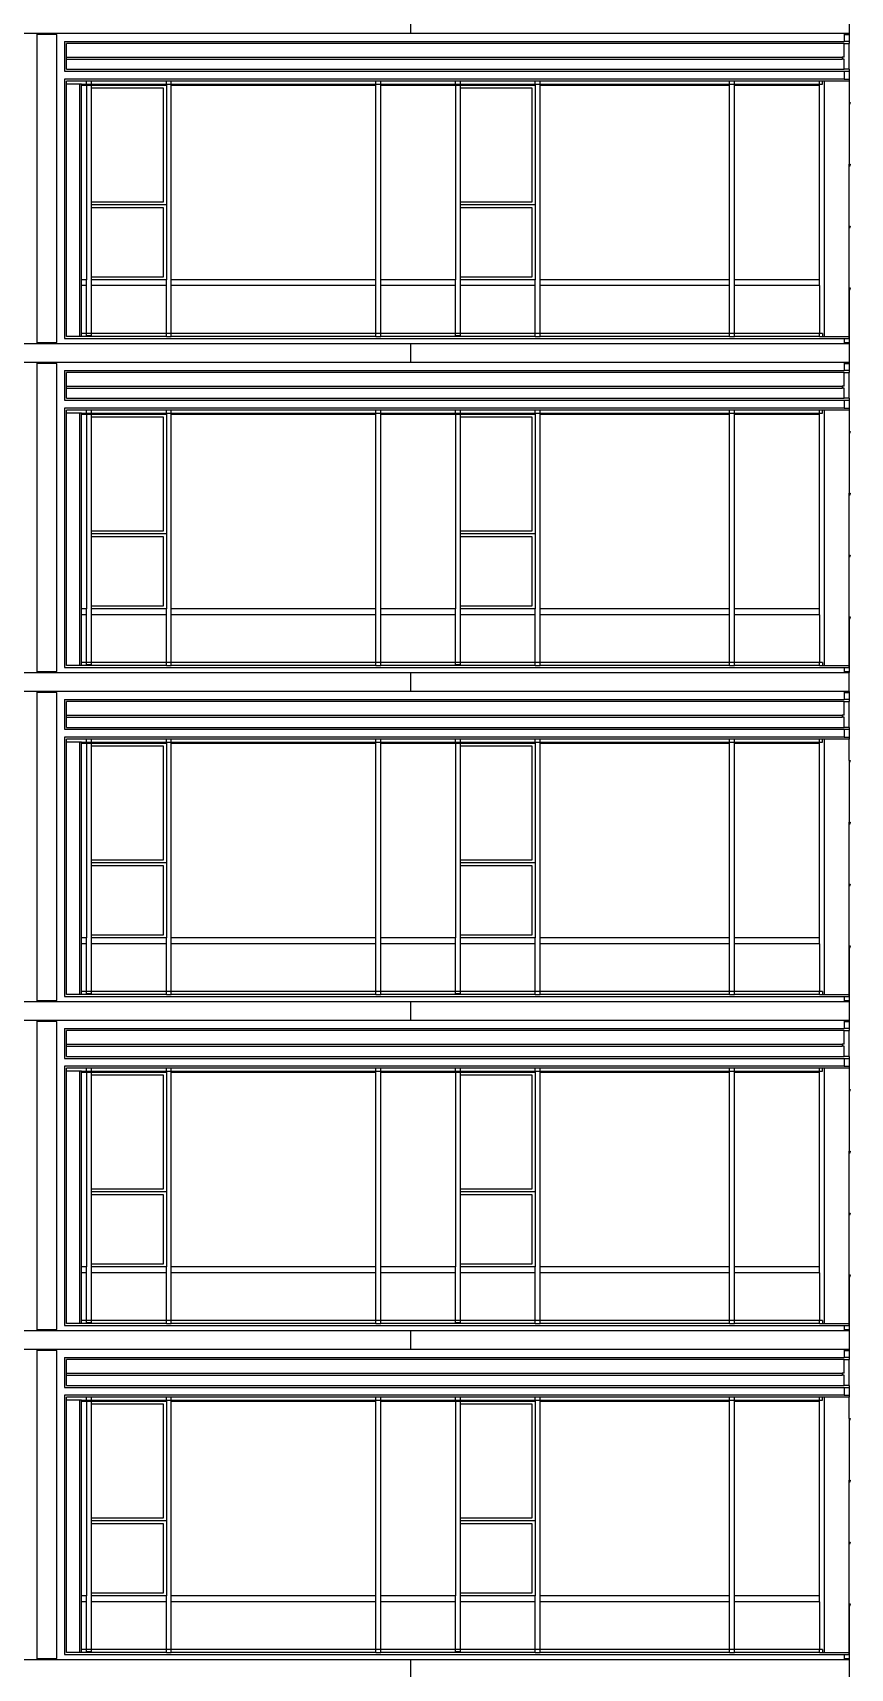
# Model space of a CAD drawing. Extents: x -311 to 61613, y 0 to 58400.
# Drawn here: x 53260 to 61460, y 13412 to 29817 of the extents above; entities that cross this region are included whole.
import ezdxf

# ---------------------------------------------------------------- set-up
doc = ezdxf.new("R2010")
doc.units = 0
doc.header["$LTSCALE"] = 1000
doc.header["$MEASUREMENT"] = 0
doc.layers.add('AD-AREA-OUTL', color=31, linetype='Continuous')

msp = doc.modelspace()

# ---------------------------------------------------------------- linework, layer by layer
at = {"layer": 'AD-AREA-OUTL', "color": 252}
for p, q in [((57052, 29810), (57052, 30000)), ((61450, 30000), (61450, 29810)), ((53300, 29810), (48110, 29810)), ((53300, 29810), (53300, 29800)), ((53500, 29810), (53300, 29810)), ((53300, 29800), (53300, 26710)), ((53500, 29800), (53300, 29800)), ((57052, 29810), (53500, 29810)), ((53500, 29800), (53500, 29810)), ((53500, 29800), (53500, 26710)), ((53580, 29730), (61400, 29730)), ((53580, 29730), (53580, 29430)), ((61400, 29710), (53600, 29710)), ((53600, 29571), (53600, 29710)), ((61400, 29810), (57052, 29810)), ((61440, 29810), (61400, 29810)), ((61400, 29810), (61400, 29800)), ((61400, 29800), (61400, 29730)), ((61400, 29800), (61440, 29800)), ((61450, 29730), (61400, 29730)), ((61400, 29571), (61400, 29710)), ((61400, 29710), (61450, 29710)), ((61450, 29810), (61440, 29810)), ((61440, 29810), (61440, 29800)), ((61440, 29800), (61450, 29800)), ((61450, 29810), (61450, 29800)), ((61450, 29800), (61450, 29730)), ((61450, 29730), (61450, 29710)), ((61450, 29450), (61450, 29710)), ((53600, 29551), (53600, 29571)), ((53600, 29571), (61380, 29571)), ((53600, 29450), (53600, 29551)), ((53600, 29551), (61380, 29551)), ((61400, 29571), (61380, 29571)), ((61380, 29571), (61380, 29551)), ((61400, 29551), (61380, 29551)), ((61400, 29450), (61400, 29551)), ((53580, 29430), (61400, 29430)), ((53600, 29450), (61400, 29450)), ((61450, 29450), (61400, 29450)), ((61400, 29430), (61450, 29430)), ((61400, 29430), (61400, 29350)), ((61450, 29450), (61450, 29430)), ((61450, 29430), (61450, 29350)), ((61400, 29350), (53580, 29350)), ((53580, 29350), (53580, 26750)), ((53800, 29330), (53600, 29330)), ((53600, 29300), (53600, 29330)), ((53730, 29300), (53600, 29300)), ((53600, 26770), (53600, 29300)), ((53730, 29300), (53730, 26770)), ((53750, 29300), (53730, 29300)), ((53750, 29300), (53800, 29300)), ((53750, 29290), (53750, 29300)), ((53750, 27340), (53750, 29290)), ((53750, 29290), (53800, 29290)), ((53850, 29330), (53800, 29330)), ((53800, 29300), (53800, 29330)), ((53800, 29300), (53850, 29300)), ((53800, 29290), (53800, 29300)), ((53800, 29290), (53800, 27340)), ((53800, 29290), (53850, 29290)), ((53850, 29300), (53850, 29330)), ((54600, 29330), (53850, 29330)), ((53850, 29300), (54600, 29300)), ((53850, 29290), (53850, 29300)), ((53850, 29260), (53850, 29290)), ((53850, 29290), (54600, 29290)), ((53850, 28120), (53850, 29260)), ((54570, 29260), (53850, 29260)), ((54570, 28120), (54570, 29260)), ((54650, 29330), (54600, 29330)), ((54600, 29300), (54600, 29330)), ((54600, 29300), (54650, 29300)), ((54600, 29290), (54600, 29300)), ((54600, 29290), (54600, 28090)), ((56700, 29330), (54650, 29330)), ((54650, 29300), (54650, 29330)), ((54650, 29300), (56700, 29300)), ((54650, 29290), (54650, 29300)), ((54650, 27340), (54650, 29290)), ((54650, 29290), (56700, 29290)), ((56750, 29330), (56700, 29330)), ((56700, 29300), (56700, 29330)), ((56700, 29300), (56750, 29300)), ((56700, 29290), (56700, 29300)), ((56700, 27340), (56700, 29290)), ((57500, 29330), (56750, 29330)), ((56750, 29300), (56750, 29330)), ((56750, 29300), (57500, 29300)), ((56750, 29290), (56750, 29300)), ((56750, 27340), (56750, 29290)), ((56750, 29290), (57500, 29290)), ((57550, 29330), (57500, 29330)), ((57500, 29300), (57500, 29330)), ((57500, 29300), (57550, 29300)), ((57500, 29290), (57500, 29300)), ((57500, 29290), (57500, 27340)), ((57500, 29290), (57550, 29290)), ((58300, 29330), (57550, 29330)), ((57550, 29300), (57550, 29330)), ((57550, 29300), (58300, 29300)), ((57550, 29290), (57550, 29300)), ((57550, 29260), (57550, 29290)), ((57550, 29290), (58300, 29290)), ((57550, 28120), (57550, 29260)), ((58270, 29260), (57550, 29260)), ((58270, 28120), (58270, 29260)), ((58350, 29330), (58300, 29330)), ((58300, 29300), (58300, 29330)), ((58300, 29300), (58350, 29300)), ((58300, 29290), (58300, 29300)), ((58300, 29290), (58300, 28090)), ((60250, 29330), (58350, 29330)), ((58350, 29300), (58350, 29330)), ((58350, 29300), (60250, 29300)), ((58350, 29290), (58350, 29300)), ((58350, 27340), (58350, 29290)), ((58350, 29290), (60250, 29290)), ((60300, 29330), (60250, 29330)), ((60250, 29300), (60250, 29330)), ((60250, 29300), (60300, 29300)), ((60250, 29290), (60250, 29300)), ((60250, 27340), (60250, 29290)), ((61150, 29330), (60300, 29330)), ((60300, 29300), (60300, 29330)), ((60300, 29300), (61150, 29300)), ((60300, 29290), (60300, 29300)), ((60300, 27340), (60300, 29290)), ((60300, 29290), (61150, 29290)), ((61180, 29330), (61150, 29330)), ((61150, 29300), (61150, 29330)), ((61150, 29300), (61180, 29300)), ((61150, 29290), (61150, 29300)), ((61150, 27340), (61150, 29290)), ((61200, 29330), (61180, 29330)), ((61180, 29300), (61180, 29330)), ((61450, 29330), (61200, 29330)), ((61200, 26770), (61200, 29330)), ((61400, 29350), (61450, 29350)), ((61450, 29350), (61450, 29330)), ((61450, 29330), (61450, 29118)), ((61450, 29118), (61450, 29113)), ((61450, 29118), (61460, 29118)), ((61450, 29113), (61450, 29103)), ((61450, 29113), (61460, 29113)), ((61450, 29103), (61450, 28498)), ((61450, 29103), (61460, 29103)), ((61460, 29118), (61460, 29113)), ((61460, 29103), (61460, 29113)), ((61450, 28493), (61450, 28498)), ((61450, 28498), (61460, 28498)), ((61450, 28483), (61450, 28493)), ((61450, 28493), (61460, 28493)), ((61450, 27878), (61450, 28483)), ((61450, 28483), (61460, 28483)), ((61460, 28498), (61460, 28493)), ((61460, 28483), (61460, 28493)), ((53850, 28090), (53850, 28120)), ((53850, 28120), (54570, 28120)), ((53850, 28060), (53850, 28090)), ((54600, 28090), (53850, 28090)), ((53850, 27370), (53850, 28060)), ((54570, 28060), (53850, 28060)), ((54570, 27370), (54570, 28060)), ((54600, 28090), (54600, 27340)), ((57550, 28090), (57550, 28120)), ((57550, 28120), (58270, 28120)), ((57550, 28060), (57550, 28090)), ((58300, 28090), (57550, 28090)), ((57550, 27370), (57550, 28060)), ((58270, 28060), (57550, 28060)), ((58270, 27370), (58270, 28060)), ((58300, 28090), (58300, 27340)), ((61450, 27873), (61450, 27878)), ((61450, 27878), (61460, 27878)), ((61450, 27863), (61450, 27873)), ((61450, 27873), (61460, 27873)), ((61450, 27258), (61450, 27863)), ((61450, 27863), (61460, 27863)), ((61460, 27878), (61460, 27873)), ((61460, 27863), (61460, 27873)), ((53750, 27280), (53750, 27340)), ((53800, 27340), (53750, 27340)), ((53750, 26800), (53750, 27280)), ((53800, 27280), (53750, 27280)), ((53800, 27280), (53800, 27340)), ((53800, 26800), (53800, 27280)), ((53850, 27340), (53850, 27370)), ((53850, 27370), (54570, 27370)), ((53850, 27280), (53850, 27340)), ((54600, 27340), (53850, 27340)), ((53850, 26800), (53850, 27280)), ((54600, 27280), (53850, 27280)), ((54600, 27280), (54600, 27340)), ((54600, 26800), (54600, 27280)), ((54650, 27280), (54650, 27340)), ((56700, 27340), (54650, 27340)), ((54650, 26800), (54650, 27280)), ((56700, 27280), (54650, 27280)), ((56700, 27280), (56700, 27340)), ((56700, 26800), (56700, 27280)), ((56750, 27280), (56750, 27340)), ((57500, 27340), (56750, 27340)), ((56750, 26800), (56750, 27280)), ((57500, 27280), (56750, 27280)), ((57500, 27280), (57500, 27340)), ((57500, 26800), (57500, 27280)), ((57550, 27340), (57550, 27370)), ((57550, 27370), (58270, 27370)), ((57550, 27280), (57550, 27340)), ((58300, 27340), (57550, 27340)), ((57550, 26800), (57550, 27280)), ((58300, 27280), (57550, 27280)), ((58300, 27280), (58300, 27340)), ((58300, 26800), (58300, 27280)), ((58350, 27280), (58350, 27340)), ((60250, 27340), (58350, 27340)), ((58350, 26800), (58350, 27280)), ((60250, 27280), (58350, 27280)), ((60250, 27280), (60250, 27340)), ((60250, 26800), (60250, 27280)), ((60300, 27280), (60300, 27340)), ((61150, 27340), (60300, 27340)), ((60300, 26800), (60300, 27280)), ((61150, 27280), (60300, 27280)), ((61150, 27280), (61150, 27340)), ((61150, 27280), (61150, 26800)), ((61450, 27253), (61450, 27258)), ((61450, 27258), (61460, 27258)), ((61450, 27243), (61450, 27253)), ((61450, 27253), (61460, 27253)), ((61450, 27243), (61450, 26770)), ((61450, 26770), (61450, 27243)), ((61450, 27243), (61460, 27243)), ((61460, 27258), (61460, 27253)), ((61460, 27243), (61460, 27253)), ((53580, 26750), (61400, 26750)), ((53730, 26770), (53600, 26770)), ((53750, 26770), (53730, 26770)), ((53800, 26800), (53750, 26800)), ((53750, 26770), (53750, 26800)), ((53800, 26770), (53750, 26770)), ((53850, 26800), (53800, 26800)), ((53800, 26776), (53800, 26800)), ((53850, 26776), (53800, 26776)), ((53800, 26770), (53800, 26776)), ((53850, 26770), (53800, 26770)), ((54600, 26800), (53850, 26800)), ((53850, 26776), (53850, 26800)), ((53850, 26770), (53850, 26776)), ((54600, 26770), (53850, 26770)), ((54650, 26800), (54600, 26800)), ((54600, 26770), (54600, 26800)), ((54600, 26770), (54650, 26770)), ((56700, 26800), (54650, 26800)), ((54650, 26770), (54650, 26800)), ((56700, 26770), (54650, 26770)), ((56750, 26800), (56700, 26800)), ((56700, 26770), (56700, 26800)), ((56700, 26770), (56750, 26770)), ((57500, 26800), (56750, 26800)), ((56750, 26770), (56750, 26800)), ((57500, 26770), (56750, 26770)), ((57550, 26800), (57500, 26800)), ((57500, 26776), (57500, 26800)), ((57550, 26776), (57500, 26776)), ((57500, 26770), (57500, 26776)), ((57550, 26770), (57500, 26770)), ((58300, 26800), (57550, 26800)), ((57550, 26776), (57550, 26800)), ((57550, 26770), (57550, 26776)), ((58300, 26770), (57550, 26770)), ((58350, 26800), (58300, 26800)), ((58300, 26770), (58300, 26800)), ((58300, 26770), (58350, 26770)), ((60250, 26800), (58350, 26800)), ((58350, 26770), (58350, 26800)), ((60250, 26770), (58350, 26770)), ((60300, 26800), (60250, 26800)), ((60250, 26770), (60250, 26800)), ((60250, 26770), (60300, 26770)), ((61150, 26800), (60300, 26800)), ((60300, 26770), (60300, 26800)), ((61150, 26770), (60300, 26770)), ((61180, 26800), (61150, 26800)), ((61150, 26770), (61150, 26800)), ((61150, 26770), (61180, 26770)), ((61180, 26800), (61180, 26770)), ((61180, 26770), (61200, 26770)), ((61200, 26770), (61450, 26770)), ((61400, 26750), (61400, 26710)), ((61400, 26750), (61450, 26750)), ((61450, 26750), (61450, 26770)), ((61450, 26770), (61450, 26750)), ((61450, 26750), (61450, 26710)), ((48100, 26700), (53300, 26700)), ((53300, 26710), (53300, 26700)), ((53300, 26710), (53500, 26710)), ((53300, 26700), (53500, 26700)), ((53500, 26700), (53500, 26710)), ((53500, 26700), (57052, 26700)), ((57052, 26700), (61400, 26700)), ((57052, 26510), (57052, 26700)), ((61400, 26710), (61400, 26700)), ((61400, 26710), (61440, 26710)), ((61400, 26700), (61440, 26700)), ((61440, 26710), (61450, 26710)), ((61440, 26700), (61440, 26710)), ((61440, 26700), (61450, 26700)), ((61450, 26710), (61450, 26700)), ((61450, 26700), (61450, 26510)), ((53300, 26510), (48110, 26510)), ((53300, 26510), (53300, 26500)), ((53500, 26510), (53300, 26510)), ((53300, 26500), (53300, 23410)), ((53500, 26500), (53300, 26500)), ((57052, 26510), (53500, 26510)), ((53500, 26500), (53500, 26510)), ((53500, 26500), (53500, 23410)), ((53580, 26430), (61400, 26430)), ((53580, 26430), (53580, 26130)), ((61400, 26510), (57052, 26510)), ((61440, 26510), (61400, 26510)), ((61400, 26510), (61400, 26500)), ((61400, 26500), (61400, 26430)), ((61400, 26500), (61440, 26500)), ((61450, 26430), (61400, 26430)), ((61450, 26510), (61440, 26510)), ((61440, 26510), (61440, 26500)), ((61440, 26500), (61450, 26500)), ((61450, 26510), (61450, 26500)), ((61450, 26500), (61450, 26430)), ((61450, 26430), (61450, 26410)), ((61400, 26410), (53600, 26410)), ((53600, 26271), (53600, 26410)), ((53600, 26251), (53600, 26271)), ((53600, 26271), (61380, 26271)), ((53600, 26150), (53600, 26251)), ((53600, 26251), (61380, 26251)), ((61400, 26271), (61380, 26271)), ((61380, 26271), (61380, 26251)), ((61400, 26251), (61380, 26251)), ((61400, 26271), (61400, 26410)), ((61400, 26410), (61450, 26410)), ((61400, 26150), (61400, 26251)), ((61450, 26150), (61450, 26410)), ((53580, 26130), (61400, 26130)), ((53600, 26150), (61400, 26150)), ((61450, 26150), (61400, 26150)), ((61400, 26130), (61450, 26130)), ((61400, 26130), (61400, 26050)), ((61450, 26150), (61450, 26130)), ((61450, 26130), (61450, 26050)), ((61400, 26050), (53580, 26050)), ((53580, 26050), (53580, 23450)), ((53800, 26030), (53600, 26030)), ((53600, 26000), (53600, 26030)), ((53730, 26000), (53600, 26000)), ((53600, 23470), (53600, 26000)), ((53730, 26000), (53730, 23470)), ((53750, 26000), (53730, 26000)), ((53750, 26000), (53800, 26000)), ((53750, 25990), (53750, 26000)), ((53750, 24040), (53750, 25990)), ((53750, 25990), (53800, 25990)), ((53850, 26030), (53800, 26030)), ((53800, 26000), (53800, 26030)), ((53800, 26000), (53850, 26000)), ((53800, 25990), (53800, 26000)), ((53800, 25990), (53800, 24040)), ((53800, 25990), (53850, 25990)), ((53850, 26000), (53850, 26030)), ((54600, 26030), (53850, 26030)), ((53850, 26000), (54600, 26000)), ((53850, 25990), (53850, 26000)), ((53850, 25960), (53850, 25990)), ((53850, 25990), (54600, 25990)), ((53850, 24820), (53850, 25960)), ((54570, 25960), (53850, 25960)), ((54570, 24820), (54570, 25960)), ((54650, 26030), (54600, 26030)), ((54600, 26000), (54600, 26030)), ((54600, 26000), (54650, 26000)), ((54600, 25990), (54600, 26000)), ((54600, 25990), (54600, 24790)), ((56700, 26030), (54650, 26030)), ((54650, 26000), (54650, 26030)), ((54650, 26000), (56700, 26000)), ((54650, 25990), (54650, 26000)), ((54650, 24040), (54650, 25990)), ((54650, 25990), (56700, 25990)), ((56750, 26030), (56700, 26030)), ((56700, 26000), (56700, 26030)), ((56700, 26000), (56750, 26000)), ((56700, 25990), (56700, 26000)), ((56700, 24040), (56700, 25990)), ((57500, 26030), (56750, 26030)), ((56750, 26000), (56750, 26030)), ((56750, 26000), (57500, 26000)), ((56750, 25990), (56750, 26000)), ((56750, 24040), (56750, 25990)), ((56750, 25990), (57500, 25990)), ((57550, 26030), (57500, 26030)), ((57500, 26000), (57500, 26030)), ((57500, 26000), (57550, 26000)), ((57500, 25990), (57500, 26000)), ((57500, 25990), (57500, 24040)), ((57500, 25990), (57550, 25990)), ((57550, 26000), (57550, 26030)), ((58300, 26030), (57550, 26030)), ((57550, 26000), (58300, 26000)), ((57550, 25990), (57550, 26000)), ((57550, 25960), (57550, 25990)), ((57550, 25990), (58300, 25990)), ((57550, 24820), (57550, 25960)), ((58270, 25960), (57550, 25960)), ((58270, 24820), (58270, 25960)), ((58350, 26030), (58300, 26030)), ((58300, 26000), (58300, 26030)), ((58300, 26000), (58350, 26000)), ((58300, 25990), (58300, 26000)), ((58300, 25990), (58300, 24790)), ((60250, 26030), (58350, 26030)), ((58350, 26000), (58350, 26030)), ((58350, 26000), (60250, 26000)), ((58350, 25990), (58350, 26000)), ((58350, 24040), (58350, 25990)), ((58350, 25990), (60250, 25990)), ((60300, 26030), (60250, 26030)), ((60250, 26000), (60250, 26030)), ((60250, 26000), (60300, 26000)), ((60250, 25990), (60250, 26000)), ((60250, 24040), (60250, 25990)), ((61150, 26030), (60300, 26030)), ((60300, 26000), (60300, 26030)), ((60300, 26000), (61150, 26000)), ((60300, 25990), (60300, 26000)), ((60300, 24040), (60300, 25990)), ((60300, 25990), (61150, 25990)), ((61180, 26030), (61150, 26030)), ((61150, 26000), (61150, 26030)), ((61150, 26000), (61180, 26000)), ((61150, 25990), (61150, 26000)), ((61150, 24040), (61150, 25990)), ((61200, 26030), (61180, 26030)), ((61180, 26000), (61180, 26030)), ((61450, 26030), (61200, 26030)), ((61200, 23470), (61200, 26030)), ((61400, 26050), (61450, 26050)), ((61450, 26050), (61450, 26030)), ((61450, 26030), (61450, 25818)), ((61450, 25818), (61450, 25813)), ((61450, 25818), (61460, 25818)), ((61450, 25813), (61450, 25803)), ((61450, 25813), (61460, 25813)), ((61450, 25803), (61450, 25198)), ((61450, 25803), (61460, 25803)), ((61460, 25818), (61460, 25813)), ((61460, 25803), (61460, 25813)), ((61450, 25193), (61450, 25198)), ((61450, 25198), (61460, 25198)), ((61450, 25183), (61450, 25193)), ((61450, 25193), (61460, 25193)), ((61450, 24578), (61450, 25183)), ((61450, 25183), (61460, 25183)), ((61460, 25198), (61460, 25193)), ((61460, 25183), (61460, 25193)), ((53850, 24790), (53850, 24820)), ((53850, 24820), (54570, 24820)), ((53850, 24760), (53850, 24790)), ((54600, 24790), (53850, 24790)), ((54600, 24790), (54600, 24040)), ((57550, 24790), (57550, 24820)), ((57550, 24820), (58270, 24820)), ((57550, 24760), (57550, 24790)), ((58300, 24790), (57550, 24790)), ((58300, 24790), (58300, 24040)), ((53850, 24070), (53850, 24760)), ((54570, 24760), (53850, 24760)), ((54570, 24070), (54570, 24760)), ((57550, 24070), (57550, 24760)), ((58270, 24760), (57550, 24760)), ((58270, 24070), (58270, 24760)), ((61450, 24573), (61450, 24578)), ((61450, 24578), (61460, 24578)), ((61450, 24563), (61450, 24573)), ((61450, 24573), (61460, 24573)), ((61450, 23958), (61450, 24563)), ((61450, 24563), (61460, 24563)), ((61460, 24578), (61460, 24573)), ((61460, 24563), (61460, 24573)), ((53750, 23980), (53750, 24040)), ((53800, 24040), (53750, 24040)), ((53750, 23500), (53750, 23980)), ((53800, 23980), (53750, 23980)), ((53800, 23980), (53800, 24040)), ((53800, 23500), (53800, 23980)), ((53850, 24040), (53850, 24070)), ((53850, 24070), (54570, 24070)), ((53850, 23980), (53850, 24040)), ((54600, 24040), (53850, 24040)), ((53850, 23500), (53850, 23980)), ((54600, 23980), (53850, 23980)), ((54600, 23980), (54600, 24040)), ((54600, 23500), (54600, 23980)), ((54650, 23980), (54650, 24040)), ((56700, 24040), (54650, 24040)), ((54650, 23500), (54650, 23980)), ((56700, 23980), (54650, 23980)), ((56700, 23980), (56700, 24040)), ((56700, 23500), (56700, 23980)), ((56750, 23980), (56750, 24040)), ((57500, 24040), (56750, 24040)), ((56750, 23500), (56750, 23980)), ((57500, 23980), (56750, 23980)), ((57500, 23980), (57500, 24040)), ((57500, 23500), (57500, 23980)), ((57550, 24040), (57550, 24070)), ((57550, 24070), (58270, 24070)), ((57550, 23980), (57550, 24040)), ((58300, 24040), (57550, 24040)), ((57550, 23500), (57550, 23980)), ((58300, 23980), (57550, 23980)), ((58300, 23980), (58300, 24040)), ((58300, 23500), (58300, 23980)), ((58350, 23980), (58350, 24040)), ((60250, 24040), (58350, 24040)), ((58350, 23500), (58350, 23980)), ((60250, 23980), (58350, 23980)), ((60250, 23980), (60250, 24040)), ((60250, 23500), (60250, 23980)), ((60300, 23980), (60300, 24040)), ((61150, 24040), (60300, 24040)), ((60300, 23500), (60300, 23980)), ((61150, 23980), (60300, 23980)), ((61150, 23980), (61150, 24040)), ((61150, 23980), (61150, 23500)), ((61450, 23953), (61450, 23958)), ((61450, 23958), (61460, 23958)), ((61450, 23943), (61450, 23953)), ((61450, 23953), (61460, 23953)), ((61460, 23958), (61460, 23953)), ((61460, 23943), (61460, 23953)), ((61450, 23943), (61450, 23470)), ((61450, 23470), (61450, 23943)), ((61450, 23943), (61460, 23943)), ((53730, 23470), (53600, 23470)), ((53750, 23470), (53730, 23470)), ((53800, 23500), (53750, 23500)), ((53750, 23470), (53750, 23500)), ((53800, 23470), (53750, 23470)), ((53800, 23476), (53800, 23500)), ((53850, 23500), (53800, 23500)), ((53850, 23476), (53800, 23476)), ((53800, 23470), (53800, 23476)), ((53850, 23470), (53800, 23470)), ((54600, 23500), (53850, 23500)), ((53850, 23476), (53850, 23500)), ((53850, 23470), (53850, 23476)), ((54600, 23470), (53850, 23470)), ((54650, 23500), (54600, 23500)), ((54600, 23470), (54600, 23500)), ((54600, 23470), (54650, 23470)), ((56700, 23500), (54650, 23500)), ((54650, 23470), (54650, 23500)), ((56700, 23470), (54650, 23470)), ((56750, 23500), (56700, 23500)), ((56700, 23470), (56700, 23500)), ((56700, 23470), (56750, 23470)), ((57500, 23500), (56750, 23500)), ((56750, 23470), (56750, 23500)), ((57500, 23470), (56750, 23470)), ((57550, 23500), (57500, 23500)), ((57500, 23476), (57500, 23500)), ((57550, 23476), (57500, 23476)), ((57500, 23470), (57500, 23476)), ((57550, 23470), (57500, 23470)), ((58300, 23500), (57550, 23500)), ((57550, 23476), (57550, 23500)), ((57550, 23470), (57550, 23476)), ((58300, 23470), (57550, 23470)), ((58350, 23500), (58300, 23500)), ((58300, 23470), (58300, 23500)), ((58300, 23470), (58350, 23470)), ((60250, 23500), (58350, 23500)), ((58350, 23470), (58350, 23500)), ((60250, 23470), (58350, 23470)), ((60300, 23500), (60250, 23500)), ((60250, 23470), (60250, 23500)), ((60250, 23470), (60300, 23470)), ((61150, 23500), (60300, 23500)), ((60300, 23470), (60300, 23500)), ((61150, 23470), (60300, 23470)), ((61180, 23500), (61150, 23500)), ((61150, 23470), (61150, 23500)), ((61150, 23470), (61180, 23470)), ((61180, 23500), (61180, 23470)), ((61180, 23470), (61200, 23470)), ((61200, 23470), (61450, 23470)), ((61450, 23450), (61450, 23470)), ((61450, 23470), (61450, 23450)), ((48100, 23400), (53300, 23400)), ((53300, 23410), (53300, 23400)), ((53300, 23410), (53500, 23410)), ((53300, 23400), (53500, 23400)), ((53500, 23400), (53500, 23410)), ((53500, 23400), (57052, 23400)), ((53580, 23450), (61400, 23450)), ((57052, 23400), (61400, 23400)), ((57052, 23210), (57052, 23400)), ((61400, 23450), (61400, 23410)), ((61400, 23450), (61450, 23450)), ((61400, 23410), (61400, 23400)), ((61400, 23410), (61440, 23410)), ((61400, 23400), (61440, 23400)), ((61440, 23410), (61450, 23410)), ((61440, 23400), (61440, 23410)), ((61440, 23400), (61450, 23400)), ((61450, 23450), (61450, 23410)), ((61450, 23410), (61450, 23400)), ((61450, 23210), (61450, 23400)), ((53300, 23210), (48110, 23210)), ((53300, 23210), (53300, 23200)), ((53500, 23210), (53300, 23210)), ((53300, 23200), (53300, 20110)), ((53500, 23200), (53300, 23200)), ((57052, 23210), (53500, 23210)), ((53500, 23200), (53500, 23210)), ((53500, 23200), (53500, 20110)), ((61400, 23210), (57052, 23210)), ((61440, 23210), (61400, 23210)), ((61400, 23210), (61400, 23200)), ((61400, 23200), (61400, 23130)), ((61400, 23200), (61440, 23200)), ((61450, 23210), (61440, 23210)), ((61440, 23210), (61440, 23200)), ((61440, 23200), (61450, 23200)), ((61450, 23210), (61450, 23200)), ((61450, 23200), (61450, 23130)), ((53580, 23130), (61400, 23130)), ((53580, 23130), (53580, 22830)), ((61400, 23110), (53600, 23110)), ((53600, 22971), (53600, 23110)), ((53600, 22951), (53600, 22971)), ((53600, 22971), (61380, 22971)), ((61400, 22971), (61380, 22971)), ((61380, 22971), (61380, 22951)), ((61450, 23130), (61400, 23130)), ((61400, 22971), (61400, 23110)), ((61400, 23110), (61450, 23110)), ((61450, 23130), (61450, 23110)), ((61450, 22850), (61450, 23110)), ((53580, 22830), (61400, 22830)), ((53600, 22850), (53600, 22951)), ((53600, 22951), (61380, 22951)), ((53600, 22850), (61400, 22850)), ((61400, 22951), (61380, 22951)), ((61400, 22850), (61400, 22951)), ((61450, 22850), (61400, 22850)), ((61400, 22830), (61450, 22830)), ((61400, 22830), (61400, 22750)), ((61450, 22850), (61450, 22830)), ((61450, 22830), (61450, 22750)), ((61400, 22750), (53580, 22750)), ((53580, 22750), (53580, 20150)), ((53800, 22730), (53600, 22730)), ((53600, 22700), (53600, 22730)), ((53730, 22700), (53600, 22700)), ((53600, 20170), (53600, 22700)), ((53730, 22700), (53730, 20170)), ((53750, 22700), (53730, 22700)), ((53750, 22700), (53800, 22700)), ((53750, 22690), (53750, 22700)), ((53750, 20740), (53750, 22690)), ((53750, 22690), (53800, 22690)), ((53850, 22730), (53800, 22730)), ((53800, 22700), (53800, 22730)), ((53800, 22700), (53850, 22700)), ((53800, 22690), (53800, 22700)), ((53800, 22690), (53800, 20740)), ((53800, 22690), (53850, 22690)), ((53850, 22700), (53850, 22730)), ((54600, 22730), (53850, 22730)), ((53850, 22700), (54600, 22700)), ((53850, 22690), (53850, 22700)), ((53850, 22660), (53850, 22690)), ((53850, 22690), (54600, 22690)), ((53850, 21520), (53850, 22660)), ((54570, 22660), (53850, 22660)), ((54570, 21520), (54570, 22660)), ((54650, 22730), (54600, 22730)), ((54600, 22700), (54600, 22730)), ((54600, 22700), (54650, 22700)), ((54600, 22690), (54600, 22700)), ((54600, 22690), (54600, 21490)), ((56700, 22730), (54650, 22730)), ((54650, 22700), (54650, 22730)), ((54650, 22700), (56700, 22700)), ((54650, 22690), (54650, 22700)), ((54650, 20740), (54650, 22690)), ((54650, 22690), (56700, 22690)), ((56750, 22730), (56700, 22730)), ((56700, 22700), (56700, 22730)), ((56700, 22700), (56750, 22700)), ((56700, 22690), (56700, 22700)), ((56700, 20740), (56700, 22690)), ((57500, 22730), (56750, 22730)), ((56750, 22700), (56750, 22730)), ((56750, 22700), (57500, 22700)), ((56750, 22690), (56750, 22700)), ((56750, 20740), (56750, 22690)), ((56750, 22690), (57500, 22690)), ((57550, 22730), (57500, 22730)), ((57500, 22700), (57500, 22730)), ((57500, 22700), (57550, 22700)), ((57500, 22690), (57500, 22700)), ((57500, 22690), (57500, 20740)), ((57500, 22690), (57550, 22690)), ((58300, 22730), (57550, 22730)), ((57550, 22700), (57550, 22730)), ((57550, 22700), (58300, 22700)), ((57550, 22690), (57550, 22700)), ((57550, 22660), (57550, 22690)), ((57550, 22690), (58300, 22690)), ((57550, 21520), (57550, 22660)), ((58270, 22660), (57550, 22660)), ((58270, 21520), (58270, 22660)), ((58350, 22730), (58300, 22730)), ((58300, 22700), (58300, 22730)), ((58300, 22700), (58350, 22700)), ((58300, 22690), (58300, 22700)), ((58300, 22690), (58300, 21490)), ((60250, 22730), (58350, 22730)), ((58350, 22700), (58350, 22730)), ((58350, 22700), (60250, 22700)), ((58350, 22690), (58350, 22700)), ((58350, 20740), (58350, 22690)), ((58350, 22690), (60250, 22690)), ((60300, 22730), (60250, 22730)), ((60250, 22700), (60250, 22730)), ((60250, 22700), (60300, 22700)), ((60250, 22690), (60250, 22700)), ((60250, 20740), (60250, 22690)), ((61150, 22730), (60300, 22730)), ((60300, 22700), (60300, 22730)), ((60300, 22700), (61150, 22700)), ((60300, 22690), (60300, 22700)), ((60300, 20740), (60300, 22690)), ((60300, 22690), (61150, 22690)), ((61180, 22730), (61150, 22730)), ((61150, 22700), (61150, 22730)), ((61150, 22700), (61180, 22700)), ((61150, 22690), (61150, 22700)), ((61150, 20740), (61150, 22690)), ((61200, 22730), (61180, 22730)), ((61180, 22700), (61180, 22730)), ((61450, 22730), (61200, 22730)), ((61200, 20170), (61200, 22730)), ((61400, 22750), (61450, 22750)), ((61450, 22750), (61450, 22730)), ((61450, 22518), (61450, 22730)), ((61450, 22518), (61450, 22513)), ((61450, 22518), (61460, 22518)), ((61450, 22513), (61450, 22503)), ((61450, 22513), (61460, 22513)), ((61450, 22503), (61450, 21898)), ((61450, 22503), (61460, 22503)), ((61460, 22518), (61460, 22513)), ((61460, 22503), (61460, 22513)), ((61450, 21893), (61450, 21898)), ((61450, 21898), (61460, 21898)), ((61450, 21883), (61450, 21893)), ((61450, 21893), (61460, 21893)), ((61450, 21278), (61450, 21883)), ((61450, 21883), (61460, 21883)), ((61460, 21898), (61460, 21893)), ((61460, 21883), (61460, 21893)), ((53850, 21490), (53850, 21520)), ((53850, 21520), (54570, 21520)), ((57550, 21490), (57550, 21520)), ((57550, 21520), (58270, 21520)), ((53850, 21460), (53850, 21490)), ((54600, 21490), (53850, 21490)), ((53850, 20770), (53850, 21460)), ((54570, 21460), (53850, 21460)), ((54570, 20770), (54570, 21460)), ((54600, 21490), (54600, 20740)), ((57550, 21460), (57550, 21490)), ((58300, 21490), (57550, 21490)), ((57550, 20770), (57550, 21460)), ((58270, 21460), (57550, 21460)), ((58270, 20770), (58270, 21460)), ((58300, 21490), (58300, 20740)), ((61450, 21273), (61450, 21278)), ((61450, 21278), (61460, 21278)), ((61450, 21263), (61450, 21273)), ((61450, 21273), (61460, 21273)), ((61450, 20658), (61450, 21263)), ((61450, 21263), (61460, 21263)), ((61460, 21278), (61460, 21273)), ((61460, 21263), (61460, 21273)), ((53750, 20680), (53750, 20740)), ((53800, 20740), (53750, 20740)), ((53750, 20200), (53750, 20680)), ((53800, 20680), (53750, 20680)), ((53800, 20680), (53800, 20740)), ((53800, 20200), (53800, 20680)), ((53850, 20740), (53850, 20770)), ((53850, 20770), (54570, 20770)), ((53850, 20680), (53850, 20740)), ((54600, 20740), (53850, 20740)), ((53850, 20200), (53850, 20680)), ((54600, 20680), (53850, 20680)), ((54600, 20680), (54600, 20740)), ((54600, 20200), (54600, 20680)), ((54650, 20680), (54650, 20740)), ((56700, 20740), (54650, 20740)), ((54650, 20200), (54650, 20680)), ((56700, 20680), (54650, 20680)), ((56700, 20680), (56700, 20740)), ((56700, 20200), (56700, 20680)), ((56750, 20680), (56750, 20740)), ((57500, 20740), (56750, 20740)), ((56750, 20200), (56750, 20680)), ((57500, 20680), (56750, 20680)), ((57500, 20680), (57500, 20740)), ((57500, 20200), (57500, 20680)), ((57550, 20740), (57550, 20770)), ((57550, 20770), (58270, 20770)), ((57550, 20680), (57550, 20740)), ((58300, 20740), (57550, 20740)), ((57550, 20200), (57550, 20680)), ((58300, 20680), (57550, 20680)), ((58300, 20680), (58300, 20740)), ((58300, 20200), (58300, 20680)), ((58350, 20680), (58350, 20740)), ((60250, 20740), (58350, 20740)), ((58350, 20200), (58350, 20680)), ((60250, 20680), (58350, 20680)), ((60250, 20680), (60250, 20740)), ((60250, 20200), (60250, 20680)), ((60300, 20680), (60300, 20740)), ((61150, 20740), (60300, 20740)), ((60300, 20200), (60300, 20680)), ((61150, 20680), (60300, 20680)), ((61150, 20680), (61150, 20740)), ((61150, 20680), (61150, 20200)), ((61450, 20653), (61450, 20658)), ((61450, 20658), (61460, 20658)), ((61450, 20643), (61450, 20653)), ((61450, 20653), (61460, 20653)), ((61450, 20643), (61450, 20170)), ((61450, 20170), (61450, 20643)), ((61450, 20643), (61460, 20643)), ((61460, 20658), (61460, 20653)), ((61460, 20643), (61460, 20653)), ((53800, 20200), (53750, 20200)), ((53750, 20170), (53750, 20200)), ((53850, 20200), (53800, 20200)), ((53800, 20176), (53800, 20200)), ((54600, 20200), (53850, 20200)), ((53850, 20176), (53850, 20200)), ((54650, 20200), (54600, 20200)), ((54600, 20170), (54600, 20200)), ((56700, 20200), (54650, 20200)), ((54650, 20170), (54650, 20200)), ((56750, 20200), (56700, 20200)), ((56700, 20170), (56700, 20200)), ((57500, 20200), (56750, 20200)), ((56750, 20170), (56750, 20200)), ((57550, 20200), (57500, 20200)), ((57500, 20176), (57500, 20200)), ((58300, 20200), (57550, 20200)), ((57550, 20176), (57550, 20200)), ((58350, 20200), (58300, 20200)), ((58300, 20170), (58300, 20200)), ((60250, 20200), (58350, 20200)), ((58350, 20170), (58350, 20200)), ((60300, 20200), (60250, 20200)), ((60250, 20170), (60250, 20200)), ((61150, 20200), (60300, 20200)), ((60300, 20170), (60300, 20200)), ((61180, 20200), (61150, 20200)), ((61150, 20170), (61150, 20200)), ((61180, 20200), (61180, 20170)), ((48100, 20100), (53300, 20100)), ((53300, 20110), (53300, 20100)), ((53300, 20110), (53500, 20110)), ((53300, 20100), (53500, 20100)), ((53500, 20100), (53500, 20110)), ((53500, 20100), (57052, 20100)), ((53580, 20150), (61400, 20150)), ((53730, 20170), (53600, 20170)), ((53750, 20170), (53730, 20170)), ((53800, 20170), (53750, 20170)), ((53850, 20176), (53800, 20176)), ((53800, 20170), (53800, 20176)), ((53850, 20170), (53800, 20170)), ((53850, 20170), (53850, 20176)), ((54600, 20170), (53850, 20170)), ((54600, 20170), (54650, 20170)), ((56700, 20170), (54650, 20170)), ((56700, 20170), (56750, 20170)), ((57500, 20170), (56750, 20170)), ((57052, 20100), (61400, 20100)), ((57052, 19910), (57052, 20100)), ((57550, 20176), (57500, 20176)), ((57500, 20170), (57500, 20176)), ((57550, 20170), (57500, 20170)), ((57550, 20170), (57550, 20176)), ((58300, 20170), (57550, 20170)), ((58300, 20170), (58350, 20170)), ((60250, 20170), (58350, 20170)), ((60250, 20170), (60300, 20170)), ((61150, 20170), (60300, 20170)), ((61150, 20170), (61180, 20170)), ((61180, 20170), (61200, 20170)), ((61200, 20170), (61450, 20170)), ((61400, 20150), (61400, 20110)), ((61400, 20150), (61450, 20150)), ((61400, 20110), (61400, 20100)), ((61400, 20110), (61440, 20110)), ((61400, 20100), (61440, 20100)), ((61440, 20110), (61450, 20110)), ((61440, 20100), (61440, 20110)), ((61440, 20100), (61450, 20100)), ((61450, 20150), (61450, 20170)), ((61450, 20170), (61450, 20150)), ((61450, 20150), (61450, 20110)), ((61450, 20110), (61450, 20100)), ((61450, 20100), (61450, 19910)), ((53300, 19910), (48110, 19910)), ((53300, 19910), (53300, 19900)), ((53500, 19910), (53300, 19910)), ((53300, 19900), (53300, 16810)), ((53500, 19900), (53300, 19900)), ((57052, 19910), (53500, 19910)), ((53500, 19900), (53500, 19910)), ((53500, 19900), (53500, 16810)), ((61400, 19910), (57052, 19910)), ((61440, 19910), (61400, 19910)), ((61400, 19910), (61400, 19900)), ((61400, 19900), (61400, 19830)), ((61400, 19900), (61440, 19900)), ((61450, 19910), (61440, 19910)), ((61440, 19910), (61440, 19900)), ((61440, 19900), (61450, 19900)), ((61450, 19910), (61450, 19900)), ((61450, 19900), (61450, 19830)), ((53580, 19830), (61400, 19830)), ((53580, 19830), (53580, 19530)), ((61400, 19810), (53600, 19810)), ((53600, 19671), (53600, 19810)), ((61450, 19830), (61400, 19830)), ((61400, 19671), (61400, 19810)), ((61400, 19810), (61450, 19810)), ((61450, 19830), (61450, 19810)), ((61450, 19550), (61450, 19810)), ((53580, 19530), (61400, 19530)), ((53600, 19651), (53600, 19671)), ((53600, 19671), (61380, 19671)), ((53600, 19550), (53600, 19651)), ((53600, 19651), (61380, 19651)), ((53600, 19550), (61400, 19550)), ((61400, 19671), (61380, 19671)), ((61380, 19671), (61380, 19651)), ((61400, 19651), (61380, 19651)), ((61400, 19550), (61400, 19651)), ((61450, 19550), (61400, 19550)), ((61400, 19530), (61450, 19530)), ((61400, 19530), (61400, 19450)), ((61450, 19550), (61450, 19530)), ((61450, 19530), (61450, 19450)), ((61400, 19450), (53580, 19450)), ((53580, 19450), (53580, 16850)), ((53800, 19430), (53600, 19430)), ((53600, 19400), (53600, 19430)), ((53730, 19400), (53600, 19400)), ((53600, 16870), (53600, 19400)), ((53730, 19400), (53730, 16870)), ((53750, 19400), (53730, 19400)), ((53750, 19400), (53800, 19400)), ((53750, 19390), (53750, 19400)), ((53750, 17440), (53750, 19390)), ((53750, 19390), (53800, 19390)), ((53850, 19430), (53800, 19430)), ((53800, 19400), (53800, 19430)), ((53800, 19400), (53850, 19400)), ((53800, 19390), (53800, 19400)), ((53800, 19390), (53800, 17440)), ((53800, 19390), (53850, 19390)), ((53850, 19400), (53850, 19430)), ((54600, 19430), (53850, 19430)), ((53850, 19390), (53850, 19400)), ((53850, 19400), (54600, 19400)), ((53850, 19360), (53850, 19390)), ((53850, 19390), (54600, 19390)), ((53850, 18220), (53850, 19360)), ((54570, 19360), (53850, 19360)), ((54570, 18220), (54570, 19360)), ((54650, 19430), (54600, 19430)), ((54600, 19400), (54600, 19430)), ((54600, 19400), (54650, 19400)), ((54600, 19390), (54600, 19400)), ((54600, 19390), (54600, 18190)), ((56700, 19430), (54650, 19430)), ((54650, 19400), (54650, 19430)), ((54650, 19400), (56700, 19400)), ((54650, 19390), (54650, 19400)), ((54650, 17440), (54650, 19390)), ((54650, 19390), (56700, 19390)), ((56750, 19430), (56700, 19430)), ((56700, 19400), (56700, 19430)), ((56700, 19400), (56750, 19400)), ((56700, 19390), (56700, 19400)), ((56700, 17440), (56700, 19390)), ((57500, 19430), (56750, 19430)), ((56750, 19400), (56750, 19430)), ((56750, 19400), (57500, 19400)), ((56750, 19390), (56750, 19400)), ((56750, 17440), (56750, 19390)), ((56750, 19390), (57500, 19390)), ((57550, 19430), (57500, 19430)), ((57500, 19400), (57500, 19430)), ((57500, 19400), (57550, 19400)), ((57500, 19390), (57500, 19400)), ((57500, 19390), (57500, 17440)), ((57500, 19390), (57550, 19390)), ((58300, 19430), (57550, 19430)), ((57550, 19400), (57550, 19430)), ((57550, 19400), (58300, 19400)), ((57550, 19390), (57550, 19400)), ((57550, 19360), (57550, 19390)), ((57550, 19390), (58300, 19390)), ((57550, 18220), (57550, 19360)), ((58270, 19360), (57550, 19360)), ((58270, 18220), (58270, 19360)), ((58350, 19430), (58300, 19430)), ((58300, 19400), (58300, 19430)), ((58300, 19400), (58350, 19400)), ((58300, 19390), (58300, 19400)), ((58300, 19390), (58300, 18190)), ((60250, 19430), (58350, 19430)), ((58350, 19400), (58350, 19430)), ((58350, 19400), (60250, 19400)), ((58350, 19390), (58350, 19400)), ((58350, 17440), (58350, 19390)), ((58350, 19390), (60250, 19390)), ((60300, 19430), (60250, 19430)), ((60250, 19400), (60250, 19430)), ((60250, 19400), (60300, 19400)), ((60250, 19390), (60250, 19400)), ((60250, 17440), (60250, 19390)), ((61150, 19430), (60300, 19430)), ((60300, 19400), (60300, 19430)), ((60300, 19400), (61150, 19400)), ((60300, 19390), (60300, 19400)), ((60300, 17440), (60300, 19390)), ((60300, 19390), (61150, 19390)), ((61180, 19430), (61150, 19430)), ((61150, 19400), (61150, 19430)), ((61150, 19400), (61180, 19400)), ((61150, 19390), (61150, 19400)), ((61150, 17440), (61150, 19390)), ((61200, 19430), (61180, 19430)), ((61180, 19400), (61180, 19430)), ((61450, 19430), (61200, 19430)), ((61200, 16870), (61200, 19430)), ((61400, 19450), (61450, 19450)), ((61450, 19450), (61450, 19430)), ((61450, 19430), (61450, 19218)), ((61450, 19218), (61450, 19213)), ((61450, 19218), (61460, 19218)), ((61450, 19213), (61450, 19203)), ((61450, 19213), (61460, 19213)), ((61450, 19203), (61450, 18598)), ((61450, 19203), (61460, 19203)), ((61460, 19218), (61460, 19213)), ((61460, 19203), (61460, 19213)), ((61450, 18593), (61450, 18598)), ((61450, 18598), (61460, 18598)), ((61450, 18583), (61450, 18593)), ((61450, 18593), (61460, 18593)), ((61450, 17978), (61450, 18583)), ((61450, 18583), (61460, 18583)), ((61460, 18598), (61460, 18593)), ((61460, 18583), (61460, 18593)), ((53850, 18190), (53850, 18220)), ((53850, 18220), (54570, 18220)), ((57550, 18190), (57550, 18220)), ((57550, 18220), (58270, 18220)), ((53850, 18160), (53850, 18190)), ((54600, 18190), (53850, 18190)), ((53850, 17470), (53850, 18160)), ((54570, 18160), (53850, 18160)), ((54570, 17470), (54570, 18160)), ((54600, 18190), (54600, 17440)), ((57550, 18160), (57550, 18190)), ((58300, 18190), (57550, 18190)), ((57550, 17470), (57550, 18160)), ((58270, 18160), (57550, 18160)), ((58270, 17470), (58270, 18160)), ((58300, 18190), (58300, 17440)), ((61450, 17973), (61450, 17978)), ((61450, 17978), (61460, 17978)), ((61450, 17963), (61450, 17973)), ((61450, 17973), (61460, 17973)), ((61450, 17358), (61450, 17963)), ((61450, 17963), (61460, 17963)), ((61460, 17978), (61460, 17973)), ((61460, 17963), (61460, 17973)), ((53750, 17380), (53750, 17440)), ((53800, 17440), (53750, 17440)), ((53800, 17380), (53800, 17440)), ((53850, 17440), (53850, 17470)), ((53850, 17470), (54570, 17470)), ((53850, 17380), (53850, 17440)), ((54600, 17440), (53850, 17440)), ((54600, 17380), (54600, 17440)), ((54650, 17380), (54650, 17440)), ((56700, 17440), (54650, 17440)), ((56700, 17380), (56700, 17440)), ((56750, 17380), (56750, 17440)), ((57500, 17440), (56750, 17440)), ((57500, 17380), (57500, 17440)), ((57550, 17440), (57550, 17470)), ((57550, 17470), (58270, 17470)), ((57550, 17380), (57550, 17440)), ((58300, 17440), (57550, 17440)), ((58300, 17380), (58300, 17440)), ((58350, 17380), (58350, 17440)), ((60250, 17440), (58350, 17440)), ((60250, 17380), (60250, 17440)), ((60300, 17380), (60300, 17440)), ((61150, 17440), (60300, 17440)), ((61150, 17380), (61150, 17440)), ((53750, 16900), (53750, 17380)), ((53800, 17380), (53750, 17380)), ((53800, 16900), (53800, 17380)), ((53850, 16900), (53850, 17380)), ((54600, 17380), (53850, 17380)), ((54600, 16900), (54600, 17380)), ((54650, 16900), (54650, 17380)), ((56700, 17380), (54650, 17380)), ((56700, 16900), (56700, 17380)), ((56750, 16900), (56750, 17380)), ((57500, 17380), (56750, 17380)), ((57500, 16900), (57500, 17380)), ((57550, 16900), (57550, 17380)), ((58300, 17380), (57550, 17380)), ((58300, 16900), (58300, 17380)), ((58350, 16900), (58350, 17380)), ((60250, 17380), (58350, 17380)), ((60250, 16900), (60250, 17380)), ((60300, 16900), (60300, 17380)), ((61150, 17380), (60300, 17380)), ((61150, 17380), (61150, 16900)), ((61450, 17353), (61450, 17358)), ((61450, 17358), (61460, 17358)), ((61450, 17343), (61450, 17353)), ((61450, 17353), (61460, 17353)), ((61450, 17343), (61450, 16870)), ((61450, 16870), (61450, 17343)), ((61450, 17343), (61460, 17343)), ((61460, 17358), (61460, 17353)), ((61460, 17343), (61460, 17353)), ((53800, 16900), (53750, 16900)), ((53750, 16870), (53750, 16900)), ((53800, 16876), (53800, 16900)), ((53850, 16900), (53800, 16900)), ((54600, 16900), (53850, 16900)), ((53850, 16876), (53850, 16900)), ((54650, 16900), (54600, 16900)), ((54600, 16870), (54600, 16900)), ((56700, 16900), (54650, 16900)), ((54650, 16870), (54650, 16900)), ((56750, 16900), (56700, 16900)), ((56700, 16870), (56700, 16900)), ((57500, 16900), (56750, 16900)), ((56750, 16870), (56750, 16900)), ((57550, 16900), (57500, 16900)), ((57500, 16876), (57500, 16900)), ((58300, 16900), (57550, 16900)), ((57550, 16876), (57550, 16900)), ((58350, 16900), (58300, 16900)), ((58300, 16870), (58300, 16900)), ((60250, 16900), (58350, 16900)), ((58350, 16870), (58350, 16900)), ((60300, 16900), (60250, 16900)), ((60250, 16870), (60250, 16900)), ((61150, 16900), (60300, 16900)), ((60300, 16870), (60300, 16900)), ((61180, 16900), (61150, 16900)), ((61150, 16870), (61150, 16900)), ((61180, 16900), (61180, 16870)), ((48100, 16800), (53300, 16800)), ((53300, 16810), (53300, 16800)), ((53300, 16810), (53500, 16810)), ((53300, 16800), (53500, 16800)), ((53500, 16800), (53500, 16810)), ((53500, 16800), (57052, 16800)), ((53580, 16850), (61400, 16850)), ((53730, 16870), (53600, 16870)), ((53750, 16870), (53730, 16870)), ((53800, 16870), (53750, 16870)), ((53850, 16876), (53800, 16876)), ((53800, 16870), (53800, 16876)), ((53850, 16870), (53800, 16870)), ((53850, 16870), (53850, 16876)), ((54600, 16870), (53850, 16870)), ((54600, 16870), (54650, 16870)), ((56700, 16870), (54650, 16870)), ((56700, 16870), (56750, 16870)), ((57500, 16870), (56750, 16870)), ((57052, 16800), (61400, 16800)), ((57052, 16610), (57052, 16800)), ((57550, 16876), (57500, 16876)), ((57500, 16870), (57500, 16876)), ((57550, 16870), (57500, 16870)), ((57550, 16870), (57550, 16876)), ((58300, 16870), (57550, 16870)), ((58300, 16870), (58350, 16870)), ((60250, 16870), (58350, 16870)), ((60250, 16870), (60300, 16870)), ((61150, 16870), (60300, 16870)), ((61150, 16870), (61180, 16870)), ((61180, 16870), (61200, 16870)), ((61200, 16870), (61450, 16870)), ((61400, 16850), (61400, 16810)), ((61400, 16850), (61450, 16850)), ((61400, 16810), (61400, 16800)), ((61400, 16810), (61440, 16810)), ((61400, 16800), (61440, 16800)), ((61440, 16810), (61450, 16810)), ((61440, 16800), (61440, 16810)), ((61440, 16800), (61450, 16800)), ((61450, 16850), (61450, 16870)), ((61450, 16870), (61450, 16850)), ((61450, 16850), (61450, 16810)), ((61450, 16810), (61450, 16800)), ((61450, 16800), (61450, 16610)), ((53300, 16610), (48110, 16610)), ((53300, 16610), (53300, 16600)), ((53500, 16610), (53300, 16610)), ((53300, 16600), (53300, 13510)), ((53500, 16600), (53300, 16600)), ((57052, 16610), (53500, 16610)), ((53500, 16600), (53500, 16610)), ((53500, 16600), (53500, 13510)), ((61400, 16610), (57052, 16610)), ((61440, 16610), (61400, 16610)), ((61400, 16610), (61400, 16600)), ((61400, 16600), (61400, 16530)), ((61400, 16600), (61440, 16600)), ((61450, 16610), (61440, 16610)), ((61440, 16610), (61440, 16600)), ((61440, 16600), (61450, 16600)), ((61450, 16610), (61450, 16600)), ((61450, 16600), (61450, 16530)), ((53580, 16530), (61400, 16530)), ((53580, 16530), (53580, 16230)), ((61400, 16510), (53600, 16510)), ((53600, 16371), (53600, 16510)), ((61450, 16530), (61400, 16530)), ((61400, 16371), (61400, 16510)), ((61400, 16510), (61450, 16510)), ((61450, 16530), (61450, 16510)), ((61450, 16250), (61450, 16510)), ((53600, 16351), (53600, 16371)), ((53600, 16371), (61380, 16371)), ((53600, 16250), (53600, 16351)), ((53600, 16351), (61380, 16351)), ((53600, 16250), (61400, 16250)), ((61400, 16371), (61380, 16371)), ((61380, 16371), (61380, 16351)), ((61400, 16351), (61380, 16351)), ((61400, 16250), (61400, 16351)), ((61450, 16250), (61400, 16250)), ((61450, 16250), (61450, 16230)), ((53580, 16230), (61400, 16230)), ((61400, 16150), (53580, 16150)), ((53580, 16150), (53580, 13550)), ((53800, 16130), (53600, 16130)), ((53600, 16100), (53600, 16130)), ((53730, 16100), (53600, 16100)), ((53600, 13570), (53600, 16100)), ((53730, 16100), (53730, 13570)), ((53750, 16100), (53730, 16100)), ((53750, 16100), (53800, 16100)), ((53750, 16090), (53750, 16100)), ((53750, 14140), (53750, 16090)), ((53750, 16090), (53800, 16090)), ((53850, 16130), (53800, 16130)), ((53800, 16100), (53800, 16130)), ((53800, 16100), (53850, 16100)), ((53800, 16090), (53800, 16100)), ((53800, 16090), (53800, 14140)), ((53800, 16090), (53850, 16090)), ((53850, 16100), (53850, 16130)), ((54600, 16130), (53850, 16130)), ((53850, 16100), (54600, 16100)), ((53850, 16090), (53850, 16100)), ((53850, 16060), (53850, 16090)), ((53850, 16090), (54600, 16090)), ((54650, 16130), (54600, 16130)), ((54600, 16100), (54600, 16130)), ((54600, 16100), (54650, 16100)), ((54600, 16090), (54600, 16100)), ((54600, 16090), (54600, 14890)), ((56700, 16130), (54650, 16130)), ((54650, 16100), (54650, 16130)), ((54650, 16100), (56700, 16100)), ((54650, 16090), (54650, 16100)), ((54650, 14140), (54650, 16090)), ((54650, 16090), (56700, 16090)), ((56750, 16130), (56700, 16130)), ((56700, 16100), (56700, 16130)), ((56700, 16100), (56750, 16100)), ((56700, 16090), (56700, 16100)), ((56700, 14140), (56700, 16090)), ((57500, 16130), (56750, 16130)), ((56750, 16100), (56750, 16130)), ((56750, 16100), (57500, 16100)), ((56750, 16090), (56750, 16100)), ((56750, 14140), (56750, 16090)), ((56750, 16090), (57500, 16090)), ((57550, 16130), (57500, 16130)), ((57500, 16100), (57500, 16130)), ((57500, 16100), (57550, 16100)), ((57500, 16090), (57500, 16100)), ((57500, 16090), (57500, 14140)), ((57500, 16090), (57550, 16090)), ((58300, 16130), (57550, 16130)), ((57550, 16100), (57550, 16130)), ((57550, 16100), (58300, 16100)), ((57550, 16090), (57550, 16100)), ((57550, 16060), (57550, 16090)), ((57550, 16090), (58300, 16090)), ((58350, 16130), (58300, 16130)), ((58300, 16100), (58300, 16130)), ((58300, 16100), (58350, 16100)), ((58300, 16090), (58300, 16100)), ((58300, 16090), (58300, 14890)), ((60250, 16130), (58350, 16130)), ((58350, 16100), (58350, 16130)), ((58350, 16100), (60250, 16100)), ((58350, 16090), (58350, 16100)), ((58350, 14140), (58350, 16090)), ((58350, 16090), (60250, 16090)), ((60300, 16130), (60250, 16130)), ((60250, 16100), (60250, 16130)), ((60250, 16100), (60300, 16100)), ((60250, 16090), (60250, 16100)), ((60250, 14140), (60250, 16090)), ((61150, 16130), (60300, 16130)), ((60300, 16100), (60300, 16130)), ((60300, 16100), (61150, 16100)), ((60300, 16090), (60300, 16100)), ((60300, 14140), (60300, 16090)), ((60300, 16090), (61150, 16090)), ((61180, 16130), (61150, 16130)), ((61150, 16100), (61150, 16130)), ((61150, 16100), (61180, 16100)), ((61150, 16090), (61150, 16100)), ((61150, 14140), (61150, 16090)), ((61200, 16130), (61180, 16130)), ((61180, 16100), (61180, 16130)), ((61450, 16130), (61200, 16130)), ((61200, 13570), (61200, 16130)), ((61400, 16230), (61450, 16230)), ((61400, 16230), (61400, 16150)), ((61400, 16150), (61450, 16150)), ((61450, 16230), (61450, 16150)), ((61450, 16150), (61450, 16130)), ((61450, 15918), (61450, 16130)), ((53850, 14920), (53850, 16060)), ((54570, 16060), (53850, 16060)), ((54570, 14920), (54570, 16060)), ((57550, 14920), (57550, 16060)), ((58270, 16060), (57550, 16060)), ((58270, 14920), (58270, 16060)), ((61450, 15918), (61450, 15913)), ((61450, 15918), (61460, 15918)), ((61450, 15913), (61450, 15903)), ((61450, 15913), (61460, 15913)), ((61460, 15918), (61460, 15913)), ((61460, 15903), (61460, 15913)), ((61450, 15903), (61450, 15298)), ((61450, 15903), (61460, 15903)), ((61450, 15293), (61450, 15298)), ((61450, 15298), (61460, 15298)), ((61450, 15283), (61450, 15293)), ((61450, 15293), (61460, 15293)), ((61450, 14678), (61450, 15283)), ((61450, 15283), (61460, 15283)), ((61460, 15298), (61460, 15293)), ((61460, 15283), (61460, 15293)), ((53850, 14890), (53850, 14920)), ((53850, 14920), (54570, 14920)), ((53850, 14860), (53850, 14890)), ((54600, 14890), (53850, 14890)), ((53850, 14170), (53850, 14860)), ((54570, 14860), (53850, 14860)), ((54570, 14170), (54570, 14860)), ((54600, 14890), (54600, 14140)), ((57550, 14890), (57550, 14920)), ((57550, 14920), (58270, 14920)), ((57550, 14860), (57550, 14890)), ((58300, 14890), (57550, 14890)), ((57550, 14170), (57550, 14860)), ((58270, 14860), (57550, 14860)), ((58270, 14170), (58270, 14860)), ((58300, 14890), (58300, 14140)), ((61450, 14673), (61450, 14678)), ((61450, 14678), (61460, 14678)), ((61450, 14663), (61450, 14673)), ((61450, 14673), (61460, 14673)), ((61450, 14058), (61450, 14663)), ((61450, 14663), (61460, 14663)), ((61460, 14678), (61460, 14673)), ((61460, 14663), (61460, 14673)), ((53750, 14080), (53750, 14140)), ((53800, 14140), (53750, 14140)), ((53800, 14080), (53800, 14140)), ((53850, 14140), (53850, 14170)), ((53850, 14170), (54570, 14170)), ((53850, 14080), (53850, 14140)), ((54600, 14140), (53850, 14140)), ((54600, 14080), (54600, 14140)), ((54650, 14080), (54650, 14140)), ((56700, 14140), (54650, 14140)), ((56700, 14080), (56700, 14140)), ((56750, 14080), (56750, 14140)), ((57500, 14140), (56750, 14140)), ((57500, 14080), (57500, 14140)), ((57550, 14140), (57550, 14170)), ((57550, 14170), (58270, 14170)), ((57550, 14080), (57550, 14140)), ((58300, 14140), (57550, 14140)), ((58300, 14080), (58300, 14140)), ((58350, 14080), (58350, 14140)), ((60250, 14140), (58350, 14140)), ((60250, 14080), (60250, 14140)), ((60300, 14080), (60300, 14140)), ((61150, 14140), (60300, 14140)), ((61150, 14080), (61150, 14140)), ((53750, 13600), (53750, 14080)), ((53800, 14080), (53750, 14080)), ((53800, 13600), (53800, 14080)), ((53850, 13600), (53850, 14080)), ((54600, 14080), (53850, 14080)), ((54600, 13600), (54600, 14080)), ((54650, 13600), (54650, 14080)), ((56700, 14080), (54650, 14080)), ((56700, 13600), (56700, 14080)), ((56750, 13600), (56750, 14080)), ((57500, 14080), (56750, 14080)), ((57500, 13600), (57500, 14080)), ((57550, 13600), (57550, 14080)), ((58300, 14080), (57550, 14080)), ((58300, 13600), (58300, 14080)), ((58350, 13600), (58350, 14080)), ((60250, 14080), (58350, 14080)), ((60250, 13600), (60250, 14080)), ((60300, 13600), (60300, 14080)), ((61150, 14080), (60300, 14080)), ((61150, 14080), (61150, 13600)), ((61450, 14053), (61450, 14058)), ((61450, 14058), (61460, 14058)), ((61450, 14043), (61450, 14053)), ((61450, 14053), (61460, 14053)), ((61450, 14043), (61450, 13570)), ((61450, 13570), (61450, 14043)), ((61450, 14043), (61460, 14043)), ((61460, 14058), (61460, 14053)), ((61460, 14043), (61460, 14053)), ((48100, 13500), (53300, 13500)), ((53300, 13510), (53300, 13500)), ((53300, 13510), (53500, 13510)), ((53300, 13500), (53500, 13500)), ((53500, 13500), (53500, 13510)), ((53500, 13500), (57052, 13500)), ((53580, 13550), (61400, 13550)), ((53730, 13570), (53600, 13570)), ((53750, 13570), (53730, 13570)), ((53750, 13570), (53750, 13600)), ((53800, 13600), (53750, 13600)), ((53800, 13570), (53750, 13570)), ((53800, 13576), (53800, 13600)), ((53850, 13600), (53800, 13600)), ((53850, 13576), (53800, 13576)), ((53800, 13570), (53800, 13576)), ((53850, 13570), (53800, 13570)), ((54600, 13600), (53850, 13600)), ((53850, 13576), (53850, 13600)), ((53850, 13570), (53850, 13576)), ((54600, 13570), (53850, 13570)), ((54650, 13600), (54600, 13600)), ((54600, 13570), (54600, 13600)), ((54600, 13570), (54650, 13570)), ((56700, 13600), (54650, 13600)), ((54650, 13570), (54650, 13600)), ((56700, 13570), (54650, 13570)), ((56750, 13600), (56700, 13600)), ((56700, 13570), (56700, 13600)), ((56700, 13570), (56750, 13570)), ((57500, 13600), (56750, 13600)), ((56750, 13570), (56750, 13600)), ((57500, 13570), (56750, 13570)), ((57052, 13500), (61400, 13500)), ((57052, 13310), (57052, 13500)), ((57550, 13600), (57500, 13600)), ((57500, 13576), (57500, 13600)), ((57550, 13576), (57500, 13576)), ((57500, 13570), (57500, 13576)), ((57550, 13570), (57500, 13570)), ((58300, 13600), (57550, 13600)), ((57550, 13576), (57550, 13600)), ((57550, 13570), (57550, 13576)), ((58300, 13570), (57550, 13570)), ((58350, 13600), (58300, 13600)), ((58300, 13570), (58300, 13600)), ((58300, 13570), (58350, 13570)), ((60250, 13600), (58350, 13600)), ((58350, 13570), (58350, 13600)), ((60250, 13570), (58350, 13570)), ((60300, 13600), (60250, 13600)), ((60250, 13570), (60250, 13600)), ((60250, 13570), (60300, 13570)), ((61150, 13600), (60300, 13600)), ((60300, 13570), (60300, 13600)), ((61150, 13570), (60300, 13570)), ((61180, 13600), (61150, 13600)), ((61150, 13570), (61150, 13600)), ((61150, 13570), (61180, 13570)), ((61180, 13600), (61180, 13570)), ((61180, 13570), (61200, 13570)), ((61200, 13570), (61450, 13570)), ((61400, 13550), (61400, 13510)), ((61400, 13550), (61450, 13550)), ((61400, 13510), (61400, 13500)), ((61400, 13510), (61440, 13510)), ((61400, 13500), (61440, 13500)), ((61440, 13510), (61450, 13510)), ((61440, 13500), (61440, 13510)), ((61440, 13500), (61450, 13500)), ((61450, 13550), (61450, 13570)), ((61450, 13570), (61450, 13550)), ((61450, 13550), (61450, 13510)), ((61450, 13510), (61450, 13500)), ((61450, 13500), (61450, 13310))]:
    msp.add_line(p, q, dxfattribs=at)

doc.saveas('drawing.dxf')
